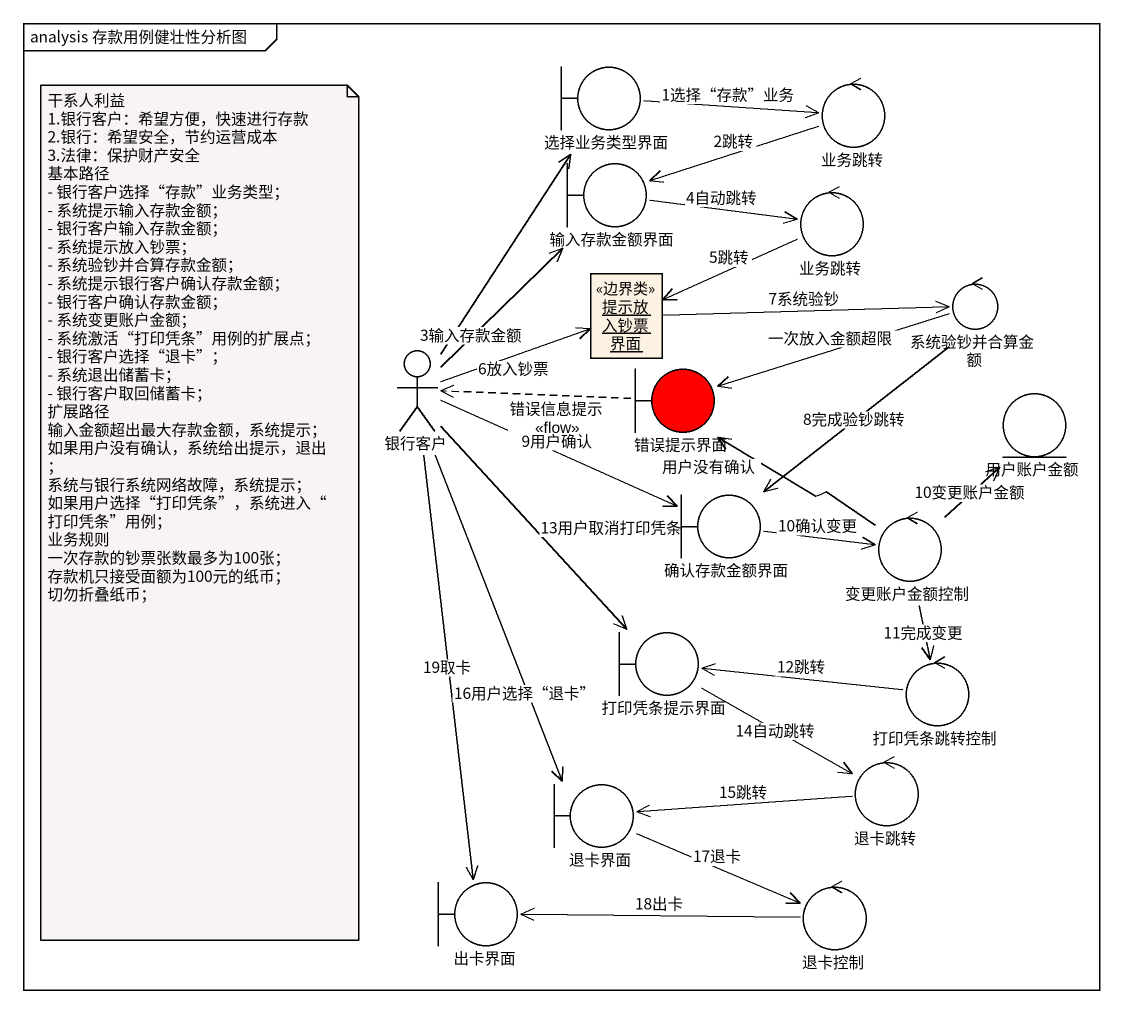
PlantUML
@startuml
mainframe analysis 存款用例健壮性分析图
allowmixing
hide circle
hide empty members
boundary 选择业务类型界面
control 业务跳转
boundary 输入存款金额界面
control "业务跳转" as 业务跳转_2
object 提示放入钞票界面 <<边界类>>
control 系统验钞并合算金额
actor 银行客户
boundary 错误提示界面 #FF0000
entity 用户账户金额
boundary 确认存款金额界面
control 变更账户金额控制
boundary 打印凭条提示界面
control 打印凭条跳转控制
boundary 退卡界面
control 退卡跳转
boundary 出卡界面
control 退卡控制
选择业务类型界面 -right-> 业务跳转 : 1选择“存款”业务
业务跳转 -left-> 输入存款金额界面 : 2跳转
输入存款金额界面 -right-> 业务跳转_2 : 4自动跳转
业务跳转_2 -left-> 提示放入钞票界面 : 5跳转
提示放入钞票界面 -right-> 系统验钞并合算金额 : 7系统验钞
系统验钞并合算金额 -left-> 错误提示界面 : 一次放入金额超限
系统验钞并合算金额 --> 确认存款金额界面 : 8完成验钞跳转
银行客户 -up-> 选择业务类型界面
银行客户 -up-> 输入存款金额界面 : 3输入存款金额
银行客户 -right-> 提示放入钞票界面 : 6放入钞票
银行客户 -right-> 确认存款金额界面 : 9用户确认
银行客户 --> 打印凭条提示界面 : 13用户取消打印凭条
银行客户 --> 退卡界面 : 16用户选择“退卡”
银行客户 --> 出卡界面 : 19取卡
错误提示界面 .left.> 银行客户 : 错误信息提示\n<<flow>>
确认存款金额界面 -right-> 变更账户金额控制 : 10确认变更
变更账户金额控制 -up-> 错误提示界面 : 用户没有确认
变更账户金额控制 -up-> 用户账户金额 : 10变更账户金额
变更账户金额控制 --> 打印凭条跳转控制 : 11完成变更
打印凭条提示界面 -right-> 退卡跳转 : 14自动跳转
打印凭条跳转控制 -left-> 打印凭条提示界面 : 12跳转
退卡界面 -right-> 退卡控制 : 17退卡
退卡跳转 -left-> 退卡界面 : 15跳转
退卡控制 -left-> 出卡界面 : 18出卡
note as N1
  干系人利益
  1.银行客户：希望方便，快速进行存款
  2.银行：希望安全，节约运营成本
  3.法律：保护财产安全
  基本路径
  - 银行客户选择“存款”业务类型；
  - 系统提示输入存款金额；
  - 银行客户输入存款金额；
  - 系统提示放入钞票；
  - 系统验钞并合算存款金额；
  - 系统提示银行客户确认存款金额；
  - 银行客户确认存款金额；
  - 系统变更账户金额；
  - 系统激活“打印凭条”用例的扩展点；
  - 银行客户选择“退卡”；
  - 系统退出储蓄卡；
  - 银行客户取回储蓄卡；
  扩展路径
  输入金额超出最大存款金额，系统提示；
  如果用户没有确认，系统给出提示，退出；
  系统与银行系统网络故障，系统提示；
  如果用户选择“打印凭条”，系统进入“打印凭条”用例；
  业务规则
  一次存款的钞票张数最多为100张；
  存款机只接受面额为100元的纸币；
  切勿折叠纸币；
end note
@enduml
